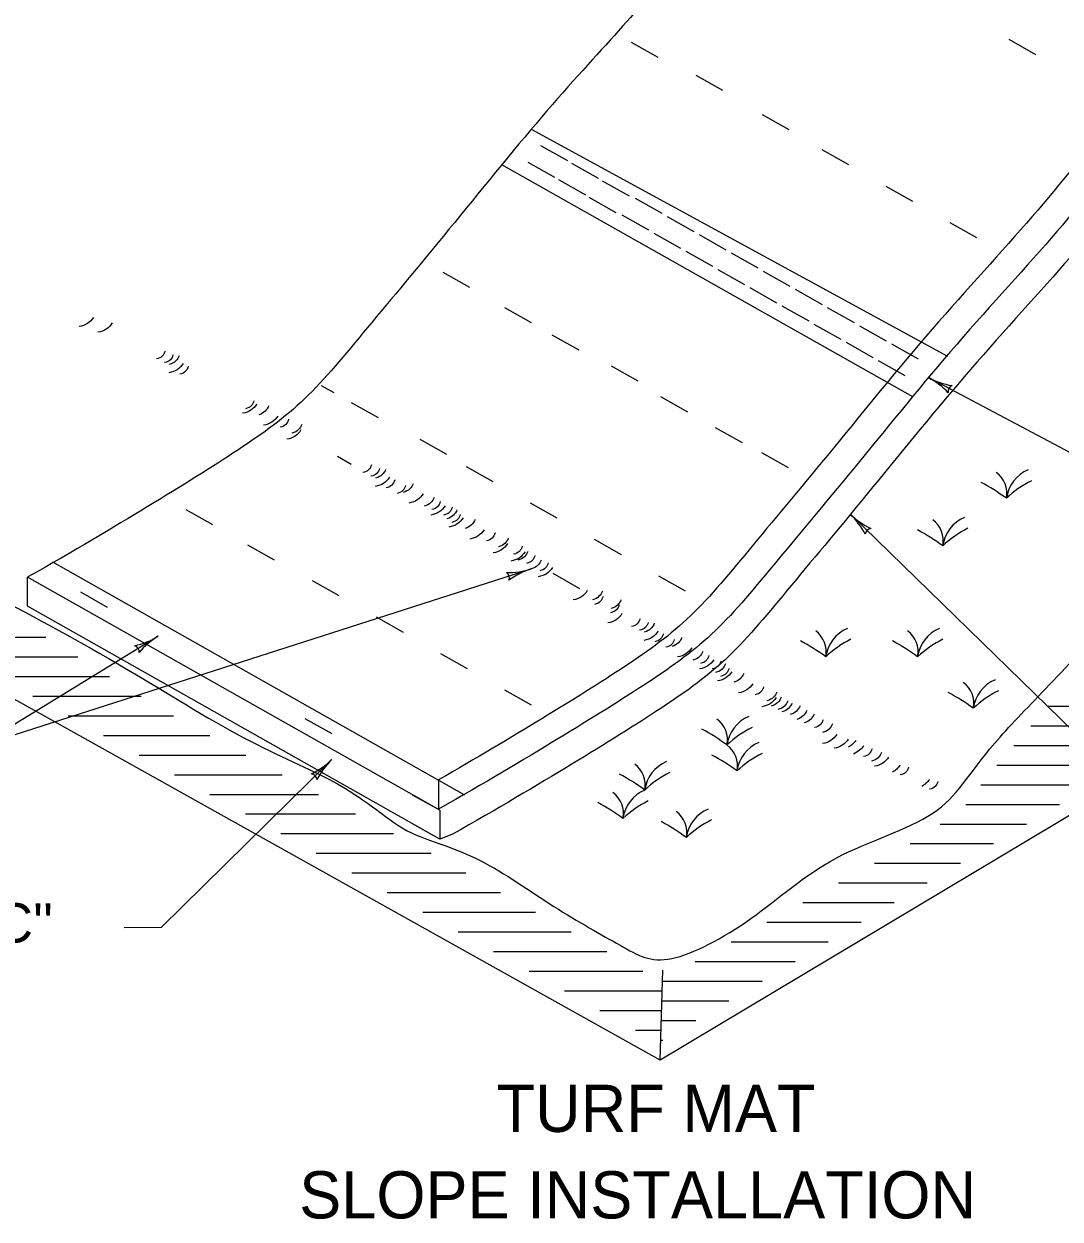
# Model space of a CAD drawing. Extents: x 1.4 to 45.4, y -2.3 to 24.4.
# Drawn here: x 9.63 to 16.39, y 11.49 to 19.29 of the extents above; entities that cross this region are included whole.
import ezdxf

# ---------------------------------------------------------------- set-up
doc = ezdxf.new("R2010")
doc.units = 0
for name, color, linetype in [('Level 1', 7, 'Continuous'), ('Level 16', 7, 'Continuous'), ('Level 18', 7, 'Continuous')]:
    doc.layers.add(name, color=color, linetype=linetype)

msp = doc.modelspace()

# ---------------------------------------------------------------- linework, layer by layer
at = {"layer": 'Level 1'}
for p, q in [((19.1249, 15.0786), (15.5279, 16.9828)), ((17.2829, 13.8847), (15.0187, 16.0913)), ((9.3319, 14.5789), (12.9365, 15.7347)), ((9.3319, 14.5789), (10.5021, 15.295)), ((10.5235, 13.3956), (11.635, 14.4909)), ((10.5235, 13.3956), (10.2804, 13.3919))]:
    msp.add_line(p, q, dxfattribs=at)
for centre, radius, start, end in [((15.7625, 17.426), 0.5014, 242.09168, 242.10391), ((15.7625, 17.426), 0.5014, 242.10391, 260.77269), ((15.2933, 16.5397), 0.5014, 43.45106, 62.09779), ((15.6964, 16.8936), 0.0401, 110.8785, 192.9952), ((16.272, 16.1624), 0.238, 113.1649, 172.02683), ((15.8716, 16.2291), 0.1681, 348.46333, 53.88758), ((16.5093, 15.6947), 0.6888, 116.66465, 133.36453), ((15.2049, 15.0647), 1.4035, 53.67487, 61.60536), ((15.3687, 16.4504), 0.5014, 225.72679, 225.73901), ((15.3687, 16.4504), 0.5014, 225.73901, 244.40779), ((14.6688, 15.7322), 0.5014, 27.08617, 45.7329), ((15.8571, 15.8521), 0.238, 113.1649, 172.02683), ((15.1552, 15.9582), 0.0401, 94.51361, 176.6303), ((15.4567, 15.9187), 0.1681, 348.46333, 53.88758), ((16.0944, 15.3843), 0.6888, 116.66465, 133.36453), ((14.79, 14.7544), 1.4035, 53.67487, 61.60536), ((12.7834, 16.2121), 0.5014, 269.12497, 287.7717), ((12.7549, 15.6765), 0.0401, 336.55241, 58.6691), ((13.0896, 15.2572), 0.5014, 107.77781, 126.44659), ((13.0896, 15.2572), 0.5014, 107.76559, 107.77781), ((10.2404, 15.7227), 0.5014, 282.81054, 301.45727), ((10.7638, 14.8673), 0.5014, 121.46339, 140.13217), ((10.7638, 14.8673), 0.5014, 121.45116, 121.46339), ((14.6934, 15.1947), 0.1681, 348.46333, 53.88758), ((15.0938, 15.128), 0.238, 113.1649, 172.02683), ((15.2929, 15.1947), 0.1681, 348.46333, 53.88758), ((15.6932, 15.128), 0.238, 113.1649, 172.02683), ((10.3395, 15.1955), 0.0401, 350.23798, 72.35468), ((14.0268, 14.0303), 1.4035, 53.67487, 61.60536), ((15.3311, 14.6603), 0.6888, 116.66465, 133.36453), ((14.6262, 14.0303), 1.4035, 53.67487, 61.60536), ((15.9305, 14.6603), 0.6888, 116.66465, 133.36453), ((15.6555, 14.8587), 0.1681, 348.46333, 53.88758), ((16.0559, 14.7921), 0.238, 113.1649, 172.02683), ((14.9888, 13.6944), 1.4035, 53.67487, 61.60536), ((16.2932, 14.3243), 0.6888, 116.66465, 133.36453), ((14.0491, 14.6193), 0.1681, 348.46333, 53.88758), ((14.4494, 14.5527), 0.238, 113.1649, 172.02683), ((13.3824, 13.455), 1.4035, 53.67487, 61.60536), ((14.6867, 14.0849), 0.6888, 116.66465, 133.36453), ((14.1147, 14.4499), 0.1681, 348.46333, 53.88758), ((14.515, 14.3833), 0.238, 113.1649, 172.02683), ((13.448, 13.2856), 1.4035, 53.67487, 61.60536), ((14.7524, 13.9155), 0.6888, 116.66465, 133.36453), ((11.2831, 14.8481), 0.5014, 295.92512, 314.57185), ((11.987, 14.1338), 0.5014, 134.57796, 153.24674), ((11.987, 14.1338), 0.5014, 134.56574, 134.57796), ((13.5126, 14.3254), 0.1681, 348.46333, 53.88758), ((13.913, 14.2587), 0.238, 113.1649, 172.02683), ((11.4992, 14.3572), 0.0401, 3.35256, 85.46925), ((12.846, 13.161), 1.4035, 53.67487, 61.60536), ((14.1503, 13.791), 0.6888, 116.66465, 133.36453), ((13.3706, 14.1396), 0.1681, 348.46333, 53.88758), ((13.7709, 14.073), 0.238, 113.1649, 172.02683), ((12.7039, 12.9753), 1.4035, 53.67487, 61.60536), ((14.0083, 13.6052), 0.6888, 116.66465, 133.36453), ((13.784, 14.0155), 0.1681, 348.46333, 53.88758), ((13.784, 14.0155), 0.1681, 348.46333, 53.88758), ((14.1843, 13.9488), 0.238, 113.1649, 172.02683), ((14.1843, 13.9488), 0.238, 113.1649, 172.02683), ((13.1173, 12.8511), 1.4035, 53.67487, 61.60536), ((13.1173, 12.8511), 1.4035, 53.67487, 61.60536), ((14.4216, 13.4811), 0.6888, 116.66465, 133.36453), ((14.4216, 13.4811), 0.6888, 116.66465, 133.36453)]:
    msp.add_arc(centre, radius, start, end, dxfattribs=at)
at = {"layer": 'Level 16'}
for p, q in [((16.2295, 19.0904), (16.055, 19.1887)), ((13.7654, 19.0715), (13.5908, 19.1699)), ((14.1865, 18.8565), (14.012, 18.9548)), ((14.619, 18.599), (14.4444, 18.6973)), ((15.6544, 17.1199), (12.9389, 18.603)), ((13.1748, 18.3977), (13.0003, 18.496)), ((15.0083, 18.3706), (14.8337, 18.4689)), ((15.4264, 16.8575), (12.7458, 18.3725)), ((13.0912, 18.2895), (12.9167, 18.3879)), ((13.3758, 18.2826), (13.2012, 18.3809)), ((13.2922, 18.1744), (13.1177, 18.2728)), ((13.5768, 18.1675), (13.4022, 18.2659)), ((15.4264, 18.1328), (15.2518, 18.2312)), ((13.4899, 18.0593), (13.3154, 18.1576)), ((13.7906, 18.0534), (13.616, 18.1517)), ((13.7037, 17.9452), (13.5292, 18.0435)), ((13.9996, 17.9345), (13.8251, 18.0329)), ((15.8445, 17.8951), (15.6699, 17.9934)), ((13.9128, 17.8263), (13.7382, 17.9246)), ((14.2087, 17.8156), (14.0341, 17.914)), ((14.1218, 17.7074), (13.9473, 17.8057)), ((14.4177, 17.6968), (14.2432, 17.7951)), ((12.537, 17.5702), (12.3625, 17.6685)), ((14.3309, 17.5885), (14.1563, 17.6869)), ((14.6267, 17.5779), (14.4522, 17.6762)), ((14.5399, 17.4696), (14.3654, 17.568)), ((14.8358, 17.459), (14.6613, 17.5573)), ((12.939, 17.34), (12.7644, 17.4384)), ((14.749, 17.3508), (14.5744, 17.4491)), ((15.0448, 17.3401), (14.8703, 17.4385)), ((14.958, 17.2319), (14.7835, 17.3302)), ((15.2539, 17.2212), (15.0794, 17.3196)), ((13.2486, 17.1616), (13.0741, 17.26)), ((15.167, 17.113), (14.9925, 17.2113)), ((15.4629, 17.1024), (15.2884, 17.2007)), ((15.3761, 16.9941), (15.2016, 17.0925)), ((13.6351, 16.9596), (13.4606, 17.0579)), ((11.6509, 16.8828), (11.5697, 16.9286)), ((13.9577, 16.7582), (13.7832, 16.8566)), ((11.9395, 16.7198), (11.765, 16.8182)), ((14.3141, 16.5573), (14.1396, 16.6556)), ((12.386, 16.4811), (12.2115, 16.5795)), ((13.7769, 12.5285), (6.7402, 16.4629)), ((11.7628, 16.4169), (11.6722, 16.4679)), ((14.6161, 16.3937), (14.4415, 16.4921)), ((12.6886, 16.3031), (12.514, 16.4015)), ((13.1067, 16.0654), (12.9321, 16.1637)), ((10.8598, 16.0216), (10.6853, 16.1199)), ((13.5248, 15.8276), (13.3502, 15.926)), ((11.2618, 15.7914), (11.0872, 15.8897)), ((12.5036, 14.2587), (9.8155, 15.7792)), ((12.3399, 14.1595), (9.6518, 15.68)), ((13.2544, 15.6056), (13.0799, 15.7039)), ((13.9428, 15.5899), (13.7683, 15.6882)), ((11.6846, 15.5584), (11.5101, 15.6567)), ((10.1736, 15.4839), (9.9991, 15.5822)), ((12.3399, 13.9714), (9.6518, 15.4919)), ((12.1027, 15.3206), (11.9282, 15.419)), ((9.7714, 15.2876), (8.991, 15.2876)), ((9.9781, 15.1593), (9.2222, 15.1593)), ((12.5208, 15.0829), (12.3463, 15.1812)), ((10.1847, 15.0311), (9.4534, 15.0311)), ((10.3915, 14.9028), (9.6847, 14.9028)), ((12.9389, 14.8451), (12.7644, 14.9434)), ((17.4807, 14.8374), (16.3079, 14.8374)), ((10.6033, 14.7745), (9.916, 14.7745)), ((11.6374, 14.659), (11.4629, 14.7573)), ((17.2684, 14.7091), (16.1969, 14.7091)), ((10.8396, 14.6463), (10.1472, 14.6463)), ((17.2871, 14.6269), (13.7769, 12.5285)), ((11.0758, 14.518), (10.3785, 14.518)), ((17.0538, 14.5809), (16.0859, 14.5809)), ((16.8393, 14.4526), (15.9748, 14.4526)), ((11.312, 14.3898), (10.6098, 14.3898)), ((16.6247, 14.3243), (15.8698, 14.3243)), ((11.5482, 14.2615), (10.841, 14.2615)), ((16.3828, 14.1961), (15.7728, 14.1961)), ((11.7905, 14.1332), (11.0723, 14.1332)), ((16.1672, 14.0678), (15.6043, 14.0678)), ((12.0382, 14.005), (11.3036, 14.005)), ((15.9515, 13.9396), (15.4094, 13.9396)), ((12.283, 13.8767), (11.5348, 13.8767)), ((15.736, 13.8113), (15.1757, 13.8113)), ((12.5101, 13.7484), (11.7661, 13.7484)), ((15.5204, 13.683), (14.9418, 13.683)), ((12.7372, 13.6202), (11.9974, 13.6202)), ((15.3047, 13.5548), (14.7081, 13.5548)), ((12.9644, 13.4919), (12.2287, 13.4919)), ((15.0891, 13.4265), (14.4742, 13.4265)), ((13.1975, 13.3637), (12.4599, 13.3637)), ((14.8734, 13.2983), (14.2404, 13.2983)), ((13.4307, 13.2354), (12.6912, 13.2354)), ((13.6638, 13.1071), (12.9225, 13.1071)), ((13.7769, 12.5285), (13.7942, 13.117)), ((14.6578, 13.17), (14.0066, 13.17)), ((14.4422, 13.0417), (13.7921, 13.0417)), ((13.7901, 12.9789), (13.1536, 12.9789)), ((14.2265, 12.9135), (13.7882, 12.9135)), ((13.7864, 12.8506), (13.3849, 12.8506)), ((13.7826, 12.7224), (13.6162, 12.7224)), ((14.011, 12.7852), (13.7845, 12.7852)), ((13.7954, 12.657), (13.7806, 12.657))]:
    msp.add_line(p, q, dxfattribs=at)
for points in [[(10.5234, 21.5044), (10.2976, 21.2516), (9.898, 20.809), (9.3524, 20.132), (8.8475, 19.5298), (8.4926, 19.0142), (8.2003, 18.7791), (8.1344, 18.6414), (8.0117, 18.6125), (7.7193, 18.2735), (7.2016, 18.0564), (6.6101, 17.8696), (6.4921, 17.5989), (6.2337, 17.5848), (6.2054, 17.5483)], [(18.7914, 20.1065), (18.5353, 19.963), (18.1033, 19.7079), (17.5666, 19.4338), (17.2814, 19.2196), (17.0675, 19.0391), (16.7229, 18.676), (16.2394, 18.0539), (15.5441, 17.3091), (14.8991, 16.507), (14.3586, 15.8625), (13.9821, 15.4019), (13.5694, 15.1045), (13.0288, 14.7693), (12.5782, 14.4985), (12.3329, 14.3573)], [(18.9531, 20.0093), (18.6971, 19.8658), (18.265, 19.6107), (17.7284, 19.3365), (17.4431, 19.1223), (17.2292, 18.9419), (16.8846, 18.5787), (16.4011, 17.9567), (15.7058, 17.2119), (15.0609, 16.4097), (14.5204, 15.7652), (14.1438, 15.3047), (13.7311, 15.0073), (13.1375, 14.6392), (12.6327, 14.3369), (12.3316, 14.1672)], [(18.9774, 19.8072), (18.743, 19.6749), (18.3311, 19.4333), (17.8162, 19.1702), (17.5309, 18.956), (17.317, 18.7756), (16.9725, 18.4124), (16.4889, 17.7903), (15.7936, 17.0456), (15.1487, 16.2434), (14.6082, 15.5989), (14.2316, 15.1383), (13.819, 14.841), (13.2253, 14.4729), (12.7205, 14.1706), (12.4194, 14.0009)], [(13.792, 19.576), (13.7695, 19.5491), (13.53, 19.2646), (13.0279, 18.7267), (12.3829, 17.9246), (11.8424, 17.28), (11.4659, 16.8195), (11.0532, 16.5221), (10.4596, 16.154), (9.9548, 15.8518), (9.6537, 15.682)], [(6.783, 17.0592), (6.7907, 17.0517), (7.1187, 16.7783), (7.6691, 16.5748), (8.5132, 16.0538), (9.348, 15.6056), (10.2476, 15.1261), (11.0428, 14.617), (11.6676, 14.3582), (11.9844, 14.1217), (12.1425, 13.9974), (12.6042, 13.8653), (13.0873, 13.5179), (13.5537, 13.2597), (13.795, 13.1157), (14.3864, 13.4294), (14.8794, 13.8872), (15.6508, 14.1049), (15.8502, 14.535), (16.712, 15.3423), (17.5426, 16.552), (18.4801, 17.4945), (18.7893, 17.9048), (18.9506, 18.0721), (19.4057, 18.2967), (19.8684, 18.7696), (20.5469, 18.9601), (20.7256, 19.2227), (20.8322, 19.2702), (20.8609, 19.2814)], [(10.0806, 17.3759), (10.0704, 17.3596), (10.0443, 17.3321), (10.0088, 17.3188), (9.9877, 17.3157)], [(10.2037, 17.3397), (10.1934, 17.3235), (10.1673, 17.296), (10.1318, 17.2827), (10.1107, 17.2796)], [(10.5479, 17.1562), (10.5448, 17.1441), (10.5328, 17.1206), (10.5093, 17.1083), (10.4921, 17.105)], [(10.6006, 17.1322), (10.5975, 17.1201), (10.5855, 17.0966), (10.562, 17.0843), (10.5448, 17.081)], [(10.6409, 17.1261), (10.6363, 17.1144), (10.6206, 17.0892), (10.595, 17.0742), (10.5758, 17.069)], [(10.6658, 17.075), (10.6556, 17.0587), (10.6295, 17.0313), (10.594, 17.0179), (10.5728, 17.0148)], [(10.6999, 17.0569), (10.6968, 17.0448), (10.6847, 17.0213), (10.6613, 17.009), (10.6441, 17.0057)], [(11.1465, 16.8102), (11.1362, 16.794), (11.1101, 16.7665), (11.0747, 16.7532), (11.0535, 16.7501)], [(11.1279, 16.8313), (11.1248, 16.8192), (11.1127, 16.7957), (11.0893, 16.7834), (11.0721, 16.7801)], [(11.224, 16.7982), (11.2194, 16.7865), (11.2037, 16.7613), (11.178, 16.7463), (11.1589, 16.7411)], [(11.2829, 16.732), (11.2726, 16.7157), (11.2465, 16.6883), (11.211, 16.6749), (11.1899, 16.6718)], [(11.3543, 16.7109), (11.3512, 16.6989), (11.3391, 16.6753), (11.3157, 16.6631), (11.2985, 16.6597)], [(11.4349, 16.6418), (11.4246, 16.6255), (11.3985, 16.5981), (11.363, 16.5847), (11.3419, 16.5816)], [(11.4411, 16.6778), (11.4365, 16.6662), (11.4207, 16.6409), (11.3951, 16.626), (11.376, 16.6207)], [(11.8941, 16.4143), (11.891, 16.4023), (11.879, 16.3787), (11.8555, 16.3665), (11.8383, 16.3631)], [(11.9468, 16.3903), (11.9437, 16.3782), (11.9316, 16.3547), (11.9082, 16.3424), (11.891, 16.3391)], [(11.9871, 16.3842), (11.9825, 16.3725), (11.9668, 16.3473), (11.9412, 16.3324), (11.922, 16.3271)], [(12.012, 16.3331), (12.0018, 16.3169), (11.9757, 16.2894), (11.9402, 16.276), (11.919, 16.2729)], [(12.0461, 16.315), (12.043, 16.303), (12.0309, 16.2795), (12.0075, 16.2672), (11.9903, 16.2638)], [(12.1174, 16.2789), (12.1143, 16.2668), (12.1022, 16.2433), (12.0788, 16.231), (12.0616, 16.2277)], [(12.167, 16.291), (12.1624, 16.2793), (12.1467, 16.2541), (12.121, 16.2392), (12.1019, 16.2339)], [(12.2322, 16.2247), (12.2219, 16.2085), (12.1959, 16.181), (12.1604, 16.1677), (12.1392, 16.1646)], [(12.3035, 16.2007), (12.2989, 16.189), (12.2832, 16.1638), (12.2575, 16.1488), (12.2384, 16.1436)], [(12.3748, 16.1466), (12.3645, 16.1303), (12.3384, 16.1029), (12.303, 16.0895), (12.2818, 16.0864)], [(12.3438, 16.1736), (12.3407, 16.1616), (12.3286, 16.138), (12.3052, 16.1258), (12.288, 16.1224)], [(12.4213, 16.1375), (12.4182, 16.1254), (12.4061, 16.1019), (12.3827, 16.0896), (12.3655, 16.0863)], [(12.4523, 16.1194), (12.4477, 16.1078), (12.432, 16.0826), (12.4063, 16.0676), (12.3872, 16.0624)], [(12.4927, 16.0684), (12.4824, 16.0521), (12.4563, 16.0246), (12.4209, 16.0113), (12.3997, 16.0082)], [(12.4741, 16.0894), (12.471, 16.0773), (12.4589, 16.0538), (12.4355, 16.0415), (12.4183, 16.0382)], [(12.5702, 16.0563), (12.5656, 16.0446), (12.5499, 16.0194), (12.5242, 16.0044), (12.5051, 15.9992)], [(12.6291, 15.9901), (12.6188, 15.9739), (12.5927, 15.9464), (12.5572, 15.933), (12.5361, 15.9299)], [(12.7005, 15.9691), (12.6974, 15.957), (12.6853, 15.9335), (12.6619, 15.9212), (12.6447, 15.9179)], [(12.7873, 15.9359), (12.7827, 15.9243), (12.7669, 15.8991), (12.7413, 15.8841), (12.7222, 15.8789)], [(12.7811, 15.8999), (12.7708, 15.8837), (12.7447, 15.8562), (12.7092, 15.8428), (12.6881, 15.8397)], [(12.8962, 15.8459), (12.8859, 15.8297), (12.8598, 15.8022), (12.8243, 15.7889), (12.8032, 15.7858)], [(12.8776, 15.8821), (12.8745, 15.87), (12.8624, 15.8465), (12.839, 15.8342), (12.8218, 15.8309)], [(12.9148, 15.8489), (12.9102, 15.8373), (12.8945, 15.812), (12.8688, 15.7971), (12.8497, 15.7918)], [(12.9613, 15.8219), (12.9582, 15.8098), (12.9461, 15.7863), (12.9227, 15.774), (12.9055, 15.7707)], [(13.0016, 15.7917), (12.997, 15.7801), (12.9812, 15.7549), (12.9556, 15.7399), (12.9365, 15.7347)], [(13.048, 15.7738), (13.0449, 15.7617), (13.0329, 15.7382), (13.0095, 15.7259), (12.9923, 15.7226)], [(13.0759, 15.7436), (13.0657, 15.7274), (13.0396, 15.6999), (13.0041, 15.6866), (12.983, 15.6835)], [(13.3023, 15.5933), (13.2921, 15.577), (13.266, 15.5495), (13.2305, 15.5362), (13.2093, 15.5331)], [(13.4016, 15.5902), (13.397, 15.5785), (13.3813, 15.5533), (13.3557, 15.5383), (13.3365, 15.5331)], [(13.4047, 15.5541), (13.4016, 15.5421), (13.3895, 15.5185), (13.3661, 15.5063), (13.3489, 15.5029)], [(13.5225, 15.5331), (13.5179, 15.5214), (13.5022, 15.4962), (13.4765, 15.4812), (13.4574, 15.476)], [(13.5101, 15.4999), (13.507, 15.4879), (13.4949, 15.4644), (13.4715, 15.4521), (13.4543, 15.4488)], [(13.5287, 15.4428), (13.5184, 15.4265), (13.4924, 15.3991), (13.4569, 15.3857), (13.4357, 15.3826)], [(13.6466, 15.4097), (13.6435, 15.3977), (13.6314, 15.3741), (13.608, 15.3619), (13.5908, 15.3585)], [(13.6993, 15.3857), (13.6962, 15.3736), (13.6841, 15.3501), (13.6607, 15.3378), (13.6435, 15.3345)], [(13.7396, 15.3796), (13.735, 15.3679), (13.7193, 15.3427), (13.6936, 15.3278), (13.6745, 15.3225)], [(13.7645, 15.3285), (13.7542, 15.3123), (13.7281, 15.2848), (13.6927, 15.2714), (13.6715, 15.2683)], [(13.7986, 15.3104), (13.7955, 15.2984), (13.7834, 15.2749), (13.76, 15.2626), (13.7428, 15.2592)], [(13.8699, 15.2743), (13.8668, 15.2622), (13.8547, 15.2387), (13.8313, 15.2264), (13.8141, 15.2231)], [(13.9195, 15.2864), (13.9149, 15.2747), (13.8992, 15.2495), (13.8735, 15.2346), (13.8544, 15.2293)], [(13.9847, 15.2201), (13.9744, 15.2039), (13.9483, 15.1764), (13.9128, 15.1631), (13.8917, 15.16)], [(14.056, 15.1961), (14.0514, 15.1844), (14.0357, 15.1592), (14.01, 15.1442), (13.9909, 15.139)], [(14.1273, 15.142), (14.117, 15.1258), (14.0909, 15.0983), (14.0554, 15.0849), (14.0343, 15.0818)], [(14.0963, 15.169), (14.0932, 15.157), (14.0811, 15.1334), (14.0577, 15.1212), (14.0405, 15.1178)], [(14.1737, 15.1329), (14.1706, 15.1208), (14.1586, 15.0973), (14.1352, 15.085), (14.118, 15.0817)], [(14.2047, 15.1148), (14.2001, 15.1032), (14.1844, 15.078), (14.1588, 15.063), (14.1396, 15.0578)], [(14.2451, 15.0638), (14.2349, 15.0475), (14.2088, 15.02), (14.1733, 15.0067), (14.1522, 15.0036)], [(14.2265, 15.0848), (14.2234, 15.0727), (14.2114, 15.0492), (14.188, 15.0369), (14.1708, 15.0336)], [(14.3226, 15.0517), (14.318, 15.04), (14.3023, 15.0148), (14.2767, 14.9998), (14.2575, 14.9946)], [(14.3815, 14.9855), (14.3713, 14.9693), (14.3452, 14.9418), (14.3097, 14.9284), (14.2885, 14.9253)], [(14.4529, 14.9645), (14.4498, 14.9524), (14.4377, 14.9289), (14.4143, 14.9166), (14.3971, 14.9133)], [(14.5397, 14.9313), (14.5351, 14.9197), (14.5194, 14.8945), (14.4938, 14.8795), (14.4746, 14.8743)], [(14.5335, 14.8953), (14.5233, 14.8791), (14.4972, 14.8516), (14.4617, 14.8382), (14.4405, 14.8351)], [(14.5677, 14.8969), (14.5631, 14.8852), (14.5474, 14.86), (14.5218, 14.845), (14.5027, 14.8398)], [(14.6112, 14.8736), (14.6066, 14.8619), (14.5909, 14.8367), (14.5652, 14.8217), (14.5461, 14.8165)], [(14.6376, 14.858), (14.633, 14.8464), (14.6172, 14.8212), (14.5916, 14.8062), (14.5725, 14.801)], [(14.6903, 14.841), (14.6857, 14.8293), (14.67, 14.8041), (14.6443, 14.7891), (14.6252, 14.7839)], [(14.7337, 14.8099), (14.7291, 14.7983), (14.7134, 14.773), (14.6878, 14.7581), (14.6686, 14.7528)], [(14.7816, 14.7869), (14.777, 14.7753), (14.7613, 14.7501), (14.7356, 14.7351), (14.7165, 14.7299)], [(14.8405, 14.7509), (14.8374, 14.7388), (14.8253, 14.7153), (14.8019, 14.703), (14.7847, 14.6997)], [(14.9026, 14.7238), (14.898, 14.7121), (14.8823, 14.6869), (14.8566, 14.6719), (14.8375, 14.6667)], [(14.9305, 14.6546), (14.9202, 14.6384), (14.8941, 14.6109), (14.8587, 14.5975), (14.8375, 14.5944)], [(15.0049, 14.6246), (14.9946, 14.6083), (14.9685, 14.5809), (14.933, 14.5675), (14.9119, 14.5644)], [(15.0545, 14.6155), (15.0479, 14.6067), (15.0329, 14.59), (15.0149, 14.5766), (15.0048, 14.5704)], [(15.1073, 14.5794), (15.0995, 14.5708), (15.0785, 14.5505), (15.0546, 14.5339), (15.039, 14.5253)], [(15.16, 14.5614), (15.1569, 14.5493), (15.1448, 14.5258), (15.1214, 14.5135), (15.1042, 14.5102)], [(15.222, 14.5372), (15.2174, 14.5256), (15.2016, 14.5004), (15.176, 14.4854), (15.1569, 14.4802)], [(15.2684, 14.5072), (15.2582, 14.491), (15.2321, 14.4635), (15.1966, 14.4501), (15.1755, 14.447)], [(15.3429, 14.453), (15.3364, 14.4443), (15.3214, 14.4276), (15.3034, 14.4141), (15.2932, 14.4079)], [(15.3987, 14.4411), (15.3956, 14.429), (15.3836, 14.4055), (15.3602, 14.3932), (15.3429, 14.3899)], [(15.5342, 14.3604), (15.5276, 14.3516), (15.5126, 14.3349), (15.4946, 14.3215), (15.4845, 14.3153)], [(15.59, 14.3484), (15.5869, 14.3363), (15.5748, 14.3128), (15.5514, 14.3005), (15.5342, 14.2972)]]:
    msp.add_open_spline(points, degree=3, dxfattribs=at)
at = {"layer": 'Level 18'}
for p, q in [((9.6518, 15.4919), (9.6518, 15.68)), ((12.3314, 14.3537), (12.3314, 14.1622)), ((12.3399, 14.1595), (12.1632, 14.2582)), ((12.3399, 14.1595), (12.3399, 13.9714)), ((12.3399, 13.9714), (12.1632, 14.0701)), ((12.4194, 14.0009), (12.3399, 13.9714))]:
    msp.add_line(p, q, dxfattribs=at)

# ---------------------------------------------------------------- texts
at = {"layer": 'Level 1'}
for s, height, p in [("DETAIL ''C''", 0.25652, (8.0118, 13.2969)), ('TURF MAT', 0.30782, (12.7108, 12.0605)), ('SLOPE INSTALLATION', 0.307824, (11.4232, 11.4962))]:
    msp.add_text(s, height=height, dxfattribs=at).set_placement(p)

doc.saveas('drawing.dxf')
